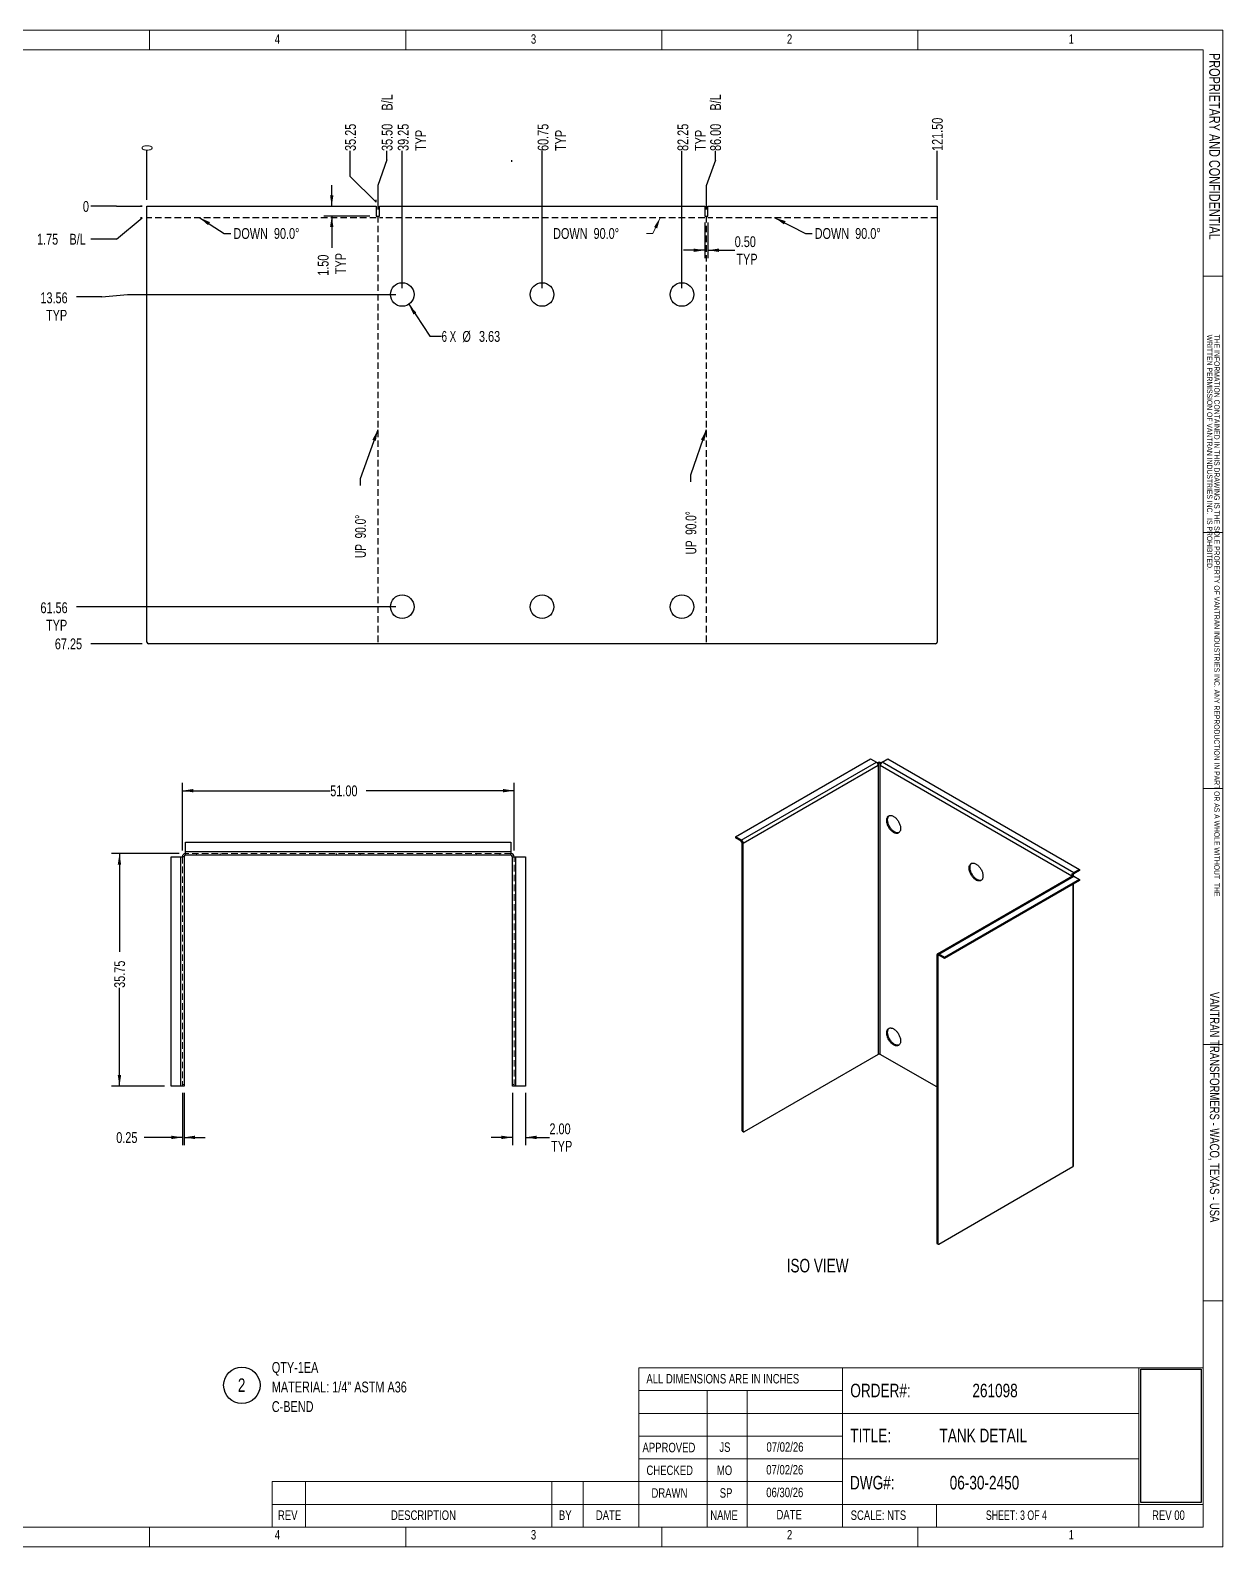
# Model space of a CAD drawing. Header units: inches. Extents: x 1 to 529, y 1 to 374.
# Drawn here: x 235.2 to 528.5, y 0.6 to 373.6 of the extents above; entities that cross this region are included whole.
import ezdxf

# ---------------------------------------------------------------- set-up
doc = ezdxf.new("R2010")
doc.units = ezdxf.units.IN
doc.header["$LTSCALE"] = 32
doc.header["$MEASUREMENT"] = 0
doc.linetypes.add('HIDDEN', pattern=[0.075, 0.05, -0.025])
doc.layers.add('FORMAT', color=7, linetype='Continuous')
doc.styles.add('SLDTEXTSTYLE0', font='TXT', dxfattribs={"width": 0.75})
doc.styles.add('SLDTEXTSTYLE1', font='TXT', dxfattribs={"width": 0.692308})
doc.styles.add('SLDTEXTSTYLE2', font='TXT', dxfattribs={"width": 0.666667})
doc.styles.add('SLDTEXTSTYLE3', font='TXT', dxfattribs={"width": 0.694444})
doc.dimstyles.new('SLDDIMSTYLE0', dxfattribs={"dimtxt": 2.71875, "dimasz": 2.71875, "dimexe": 0, "dimexo": 0.0625, "dimgap": 0.679688, "dimtad": 0, "dimtih": 1, "dimtoh": 1, "dimdec": 0, "dimlfac": 0.625, "dimrnd": 1e-09, "dimdsep": 46, "dimtxsty": 'SLDTEXTSTYLE0', "dimblk1": 'NONE', "dimblk2": 'NONE', "dimsah": 1, "dimcen": 0.09, "dimadec": 0, "dimazin": 2, "dimtfac": 1, "dimtdec": 0, "dimtofl": 0, "dimtmove": 0, "dimatfit": 3, "dimldrblk": 'NONE', "dimfxl": 0, "dimfrac": 2, "dimtolj": 1, "dimtzin": 12, "dimarcsym": 0})
doc.dimstyles.new('SLDDIMSTYLE1', dxfattribs={"dimtxt": 2.71875, "dimasz": 2.71875, "dimexe": 0, "dimexo": 0.0625, "dimgap": 0.679688, "dimtad": 0, "dimtih": 1, "dimtoh": 1, "dimlfac": 0.625, "dimrnd": 1e-09, "dimzin": 12, "dimdsep": 46, "dimtxsty": 'SLDTEXTSTYLE0', "dimblk1": 'NONE', "dimblk2": 'NONE', "dimsah": 1, "dimcen": 0.09, "dimadec": 0, "dimazin": 3, "dimtfac": 1, "dimtofl": 0, "dimtmove": 0, "dimatfit": 3, "dimldrblk": 'NONE', "dimfxl": 0, "dimfrac": 2, "dimtolj": 1, "dimtzin": 12, "dimarcsym": 0})
doc.dimstyles.new('SLDDIMSTYLE17', dxfattribs={"dimtxt": 2.71875, "dimasz": 2.71875, "dimexe": 0, "dimexo": 0.0625, "dimgap": 0.679688, "dimtad": 0, "dimlfac": 0.625, "dimrnd": 1e-09, "dimzin": 4, "dimdsep": 46, "dimtxsty": 'SLDTEXTSTYLE0', "dimsah": 1, "dimcen": 0.09, "dimadec": 0, "dimazin": 1, "dimtfac": 1, "dimtofl": 0, "dimtmove": 0, "dimatfit": 3, "dimfxl": 0, "dimfrac": 2, "dimtolj": 1, "dimtzin": 12, "dimarcsym": 0})
doc.dimstyles.new('SLDDIMSTYLE18', dxfattribs={"dimtxt": 2.71875, "dimasz": 2.71875, "dimexe": 0, "dimexo": 0.0625, "dimgap": 0.679688, "dimtad": 0, "dimlfac": 0.625, "dimrnd": 1e-09, "dimzin": 12, "dimdsep": 46, "dimtxsty": 'SLDTEXTSTYLE0', "dimsah": 1, "dimcen": 0.09, "dimadec": 0, "dimazin": 3, "dimtfac": 1, "dimtofl": 0, "dimtmove": 0, "dimatfit": 3, "dimfxl": 0, "dimfrac": 2, "dimtolj": 1, "dimtzin": 12, "dimarcsym": 0})
doc.dimstyles.new('SLDDIMSTYLE19', dxfattribs={"dimtxt": 2.71875, "dimasz": 2.71875, "dimexe": 0, "dimexo": 0.0625, "dimgap": 0.679688, "dimtad": 0, "dimlfac": 0.625, "dimrnd": 1e-09, "dimdsep": 46, "dimtxsty": 'SLDTEXTSTYLE0', "dimsah": 1, "dimcen": 0.09, "dimadec": 0, "dimazin": 2, "dimtfac": 1, "dimtmove": 0, "dimatfit": 0, "dimfxl": 0, "dimfrac": 2, "dimtolj": 1, "dimtzin": 12, "dimarcsym": 0})
doc.dimstyles.new('SLDDIMSTYLE2', dxfattribs={"dimtxt": 2.71875, "dimasz": 2.71875, "dimexe": 0, "dimexo": 0.0625, "dimgap": 0.679688, "dimtad": 0, "dimtih": 1, "dimtoh": 1, "dimlfac": 0.625, "dimrnd": 1e-09, "dimzin": 4, "dimdsep": 46, "dimtxsty": 'SLDTEXTSTYLE0', "dimblk1": 'NONE', "dimblk2": 'NONE', "dimsah": 1, "dimcen": 0.09, "dimadec": 0, "dimazin": 1, "dimtfac": 1, "dimtofl": 0, "dimtmove": 0, "dimatfit": 3, "dimldrblk": 'NONE', "dimfxl": 0, "dimfrac": 2, "dimtolj": 1, "dimtzin": 12, "dimarcsym": 0})
doc.dimstyles.new('SLDDIMSTYLE3', dxfattribs={"dimtxt": 2.71875, "dimasz": 2.71875, "dimexe": 0, "dimexo": 0.0625, "dimgap": 0.679688, "dimtad": 0, "dimtih": 1, "dimtoh": 1, "dimlfac": 0.625, "dimrnd": 1e-09, "dimzin": 4, "dimdsep": 46, "dimtxsty": 'SLDTEXTSTYLE0', "dimblk1": 'NONE', "dimblk2": 'NONE', "dimsah": 1, "dimcen": 0.09, "dimadec": 0, "dimazin": 1, "dimtfac": 1, "dimtofl": 0, "dimtmove": 0, "dimatfit": 3, "dimldrblk": 'NONE', "dimfxl": 0, "dimfrac": 2, "dimtolj": 1, "dimtzin": 12, "dimarcsym": 0})
doc.dimstyles.new('SLDDIMSTYLE4', dxfattribs={"dimtxt": 2.71875, "dimasz": 2.71875, "dimexe": 0, "dimexo": 0.0625, "dimgap": 0.679688, "dimtad": 0, "dimtih": 1, "dimtoh": 1, "dimlfac": 0.625, "dimrnd": 1e-09, "dimzin": 12, "dimdsep": 46, "dimtxsty": 'SLDTEXTSTYLE0', "dimblk1": 'NONE', "dimblk2": 'NONE', "dimsah": 1, "dimcen": 0.09, "dimadec": 0, "dimazin": 3, "dimtfac": 1, "dimtofl": 0, "dimtmove": 0, "dimatfit": 3, "dimldrblk": 'NONE', "dimfxl": 0, "dimfrac": 2, "dimtolj": 1, "dimtzin": 12, "dimarcsym": 0})
doc.dimstyles.new('SLDDIMSTYLE5', dxfattribs={"dimtxt": 2.71875, "dimasz": 2.71875, "dimexe": 0, "dimexo": 0.0625, "dimgap": 0.679688, "dimtad": 0, "dimlfac": 0.625, "dimrnd": 1e-09, "dimzin": 0, "dimdsep": 46, "dimtxsty": 'SLDTEXTSTYLE0', "dimsah": 1, "dimcen": 0.09, "dimadec": 0, "dimazin": 0, "dimtfac": 1, "dimtmove": 0, "dimatfit": 0, "dimfxl": 0, "dimfrac": 2, "dimtolj": 1, "dimtzin": 12, "dimarcsym": 0})
doc.dimstyles.new('SLDDIMSTYLE6', dxfattribs={"dimtxt": 2.71875, "dimasz": 2.71875, "dimexe": 0, "dimexo": 0.0625, "dimgap": 0.679688, "dimtad": 0, "dimtih": 1, "dimtoh": 1, "dimlfac": 0.625, "dimrnd": 1e-09, "dimzin": 12, "dimdsep": 46, "dimtxsty": 'SLDTEXTSTYLE0', "dimsah": 1, "dimcen": 0, "dimadec": 0, "dimazin": 3, "dimtfac": 1, "dimtofl": 0, "dimtmove": 0, "dimatfit": 3, "dimfxl": 0, "dimfrac": 2, "dimtolj": 1, "dimtzin": 12, "dimarcsym": 0})
doc.dimstyles.new('SLDDIMSTYLE7', dxfattribs={"dimtxt": 2.71875, "dimasz": 2.71875, "dimexe": 0, "dimexo": 0.0625, "dimgap": 0.679688, "dimtad": 0, "dimlfac": 0.625, "dimrnd": 1e-09, "dimzin": 4, "dimdsep": 46, "dimtxsty": 'SLDTEXTSTYLE0', "dimsah": 1, "dimcen": 0.09, "dimadec": 0, "dimazin": 1, "dimtfac": 1, "dimtmove": 0, "dimatfit": 0, "dimfxl": 0, "dimfrac": 2, "dimtolj": 1, "dimtzin": 12, "dimarcsym": 0})
doc.dimstyles.new('SLDDIMSTYLE8', dxfattribs={"dimtxt": 0.18, "dimasz": 2.71875, "dimexe": 0, "dimexo": 0.0625, "dimgap": 0, "dimtad": 0, "dimtih": 1, "dimtoh": 1, "dimdec": 0, "dimrnd": 1e-09, "dimzin": 0, "dimdsep": 46, "dimtxsty": 'Standard', "dimsah": 1, "dimcen": 0.09, "dimadec": 0, "dimazin": 0, "dimtfac": 2.71875, "dimtdec": 0, "dimtofl": 0, "dimtmove": 0, "dimatfit": 3, "dimfxl": 0, "dimfrac": 2, "dimtolj": 1, "dimtzin": 0, "dimarcsym": 0})
picture_1 = doc.add_image_def('image1.bmp', size_in_pixel=(535, 215))

# ---------------------------------------------------------------- blocks, each defined once
blk = doc.blocks.new('SW_NOTE_0_1')
at = {"layer": 'FORMAT', "color": 0}
blk.add_circle((1.21, 2.59), 4.48, dxfattribs=at)
at = {"layer": 'FORMAT', "color": 0, "insert": (1.15, 4.3), "char_height": 3.33, "attachment_point": 2, "style": 'SLDTEXTSTYLE0'}
blk.add_mtext('2', dxfattribs=at)
blk = doc.blocks.new('SW_NOTE_0_2')
at = {"layer": 'FORMAT', "color": 0, "attachment_point": 1, "style": 'SLDTEXTSTYLE0'}
for s, insert, char_height in [('QTY-1EA', (0, 3.44), 2.667), ('MATERIAL: 1/4" ASTM A36', (0, -1.38), 2.6667), ('C-BEND', (0, -6.19), 2.667)]:
    blk.add_mtext(s, dxfattribs=dict(at, insert=insert, char_height=char_height))
blk = doc.blocks.new('SW_NOTE_0_4')
at = {"color": 0, "linetype": 'Continuous', "lineweight": 0, "attachment_point": 1, "rotation": 270, "style": 'SLDTEXTSTYLE0'}
for s, insert, char_height in [('WRITTEN PERMISSION OF VANTRAN INDUSTRIES INC.  IS PROHIBITED.', (-0.06, 0), 1.3333), ('THE INFORMATION CONTAINED IN THIS DRAWING IS THE SOLE PROPERTY OF VANTRAN INDUSTRIES INC. ANY REPRODUCTION IN PART OR AS A WHOLE WITHOUT  THE', (1.72, 0), 1.33333)]:
    blk.add_mtext(s, dxfattribs=dict(at, insert=insert, char_height=char_height))
blk = doc.blocks.new('Drawing View59')
at = {"color": 7, "linetype": 'Continuous', "lineweight": 25}
for p, q in [((0, 0), (0, 107.2)), ((0, 107.2), (56.4, 107.2)), ((56.4, 107.2), (56.4, 104.8)), ((56.4, 104.8), (57.2, 104.8)), ((57.2, 104.8), (57.2, 107.2)), ((57.2, 107.2), (137.2, 107.2)), ((137.2, 107.2), (137.2, 104.8)), ((137.2, 104.8), (138, 104.8)), ((138, 104.8), (138, 107.2)), ((138, 107.2), (194.4, 107.2)), ((194.4, 107.2), (194.4, 0)), ((194, -0.4), (0.4, -0.4))]:
    blk.add_line(p, q, dxfattribs=at)
for centre in [(62.8, 85.5), (97.2, 85.5), (131.6, 85.5), (62.8, 8.7), (97.2, 8.7), (131.6, 8.7)]:
    blk.add_circle(centre, 2.9, dxfattribs=at)
for centre, start, end in [((0.4, 0), 180, 270), ((194, 0), 270, 0)]:
    blk.add_arc(centre, 0.4, start, end, dxfattribs=at)
blk = doc.blocks.new('_D')
at = {"layer": 'FORMAT'}
blk.add_line((263.91, 331.89), (263.91, 343.9), dxfattribs=at)
at = {"layer": 'FORMAT', "insert": (262.62, 343.9), "char_height": 2.67, "attachment_point": 1, "rotation": 90, "style": 'SLDTEXTSTYLE0'}
blk.add_mtext('0', dxfattribs=at)
blk = doc.blocks.new('_None')
blk = doc.blocks.new('_D_1')
at = {"layer": 'FORMAT'}
for p, q in [((313.94, 337.6), (313.94, 343.9)), ((313.94, 337.6), (320.31, 331.3)), ((320.31, 331.3), (320.31, 331.89))]:
    blk.add_line(p, q, dxfattribs=at)
at = {"layer": 'FORMAT', "insert": (312.64, 343.9), "char_height": 2.667, "attachment_point": 1, "rotation": 90, "style": 'SLDTEXTSTYLE0'}
blk.add_mtext('35.25', dxfattribs=at)
blk = doc.blocks.new('_D_2')
at = {"layer": 'FORMAT'}
for p, q in [((322.95, 341.74), (322.95, 343.9)), ((322.95, 341.74), (320.71, 335.44)), ((320.71, 335.44), (320.71, 329.49))]:
    blk.add_line(p, q, dxfattribs=at)
at = {"layer": 'FORMAT', "char_height": 2.667, "attachment_point": 1, "rotation": 90, "style": 'SLDTEXTSTYLE0'}
for s, insert in [('B/L', (321.66, 353.82)), ('35.50', (321.66, 343.9))]:
    blk.add_mtext(s, dxfattribs=dict(at, insert=insert))
blk = doc.blocks.new('_D_3')
at = {"layer": 'FORMAT'}
blk.add_line((326.71, 310.19), (326.71, 343.9), dxfattribs=at)
at = {"layer": 'FORMAT', "char_height": 2.667, "attachment_point": 1, "rotation": 90, "style": 'SLDTEXTSTYLE0'}
for s, insert in [('39.25', (325.62, 343.9)), ('TYP', (329.91, 343.9))]:
    blk.add_mtext(s, dxfattribs=dict(at, insert=insert))
blk = doc.blocks.new('_D_4')
at = {"layer": 'FORMAT'}
blk.add_line((361.11, 310.19), (361.11, 343.9), dxfattribs=at)
at = {"layer": 'FORMAT', "char_height": 2.667, "attachment_point": 1, "rotation": 90, "style": 'SLDTEXTSTYLE0'}
for s, insert in [('60.75', (360.02, 343.9)), ('TYP', (364.31, 343.9))]:
    blk.add_mtext(s, dxfattribs=dict(at, insert=insert))
blk = doc.blocks.new('_D_5')
at = {"layer": 'FORMAT'}
blk.add_line((395.51, 310.19), (395.51, 343.9), dxfattribs=at)
at = {"layer": 'FORMAT', "char_height": 2.667, "attachment_point": 1, "rotation": 90, "style": 'SLDTEXTSTYLE0'}
for s, insert in [('82.25', (394.42, 343.9)), ('TYP', (398.71, 343.9))]:
    blk.add_mtext(s, dxfattribs=dict(at, insert=insert))
blk = doc.blocks.new('_D_6')
at = {"layer": 'FORMAT'}
for p, q in [((403.75, 341.66), (403.75, 343.9)), ((403.75, 341.66), (401.51, 335.36)), ((401.51, 335.36), (401.51, 329.49))]:
    blk.add_line(p, q, dxfattribs=at)
at = {"layer": 'FORMAT', "char_height": 2.667, "attachment_point": 1, "rotation": 90, "style": 'SLDTEXTSTYLE0'}
for s, insert in [('B/L', (402.46, 353.82)), ('86.00', (402.46, 343.9))]:
    blk.add_mtext(s, dxfattribs=dict(at, insert=insert))
blk = doc.blocks.new('_D_7')
at = {"layer": 'FORMAT'}
blk.add_line((458.31, 331.89), (458.31, 343.9), dxfattribs=at)
at = {"layer": 'FORMAT', "insert": (457.02, 343.9), "char_height": 2.667, "attachment_point": 1, "rotation": 90, "style": 'SLDTEXTSTYLE0'}
blk.add_mtext('121.50', dxfattribs=at)
blk = doc.blocks.new('_D_8')
at = {"layer": 'FORMAT'}
for p, q in [((256.4, 330.29), (250.1, 330.29)), ((256.4, 330.29), (262.7, 330.29)), ((262.7, 330.29), (262.31, 330.29))]:
    blk.add_line(p, q, dxfattribs=at)
at = {"layer": 'FORMAT', "insert": (248.16, 331.59), "char_height": 2.67, "attachment_point": 1, "style": 'SLDTEXTSTYLE0'}
blk.add_mtext('0', dxfattribs=at)
blk = doc.blocks.new('_D_9')
at = {"layer": 'FORMAT'}
for p, q in [((256.4, 322.24), (262.7, 327.49)), ((262.7, 327.49), (262.31, 327.49)), ((256.4, 322.24), (250.1, 322.24))]:
    blk.add_line(p, q, dxfattribs=at)
at = {"layer": 'FORMAT', "char_height": 2.667, "attachment_point": 1, "style": 'SLDTEXTSTYLE0'}
for s, insert in [('1.75', (236.87, 323.53)), ('B/L', (244.85, 323.53))]:
    blk.add_mtext(s, dxfattribs=dict(at, insert=insert))
blk = doc.blocks.new('_D_10')
at = {"layer": 'FORMAT'}
for p, q in [((252.85, 308.03), (246.55, 308.03)), ((252.85, 308.03), (259.15, 308.59)), ((259.15, 308.59), (325.11, 308.59))]:
    blk.add_line(p, q, dxfattribs=at)
at = {"layer": 'FORMAT', "char_height": 2.667, "attachment_point": 1, "style": 'SLDTEXTSTYLE0'}
for s, insert in [('13.56', (237.71, 309.11)), ('TYP', (239.09, 304.82))]:
    blk.add_mtext(s, dxfattribs=dict(at, insert=insert))
blk = doc.blocks.new('_D_11')
at = {"layer": 'FORMAT'}
blk.add_line((325.11, 231.79), (246.55, 231.79), dxfattribs=at)
at = {"layer": 'FORMAT', "char_height": 2.667, "attachment_point": 1, "style": 'SLDTEXTSTYLE0'}
for s, insert in [('61.56', (237.71, 232.88)), ('TYP', (239.09, 228.59))]:
    blk.add_mtext(s, dxfattribs=dict(at, insert=insert))
blk = doc.blocks.new('_D_12')
at = {"layer": 'FORMAT'}
blk.add_line((262.71, 222.69), (250.1, 222.69), dxfattribs=at)
at = {"layer": 'FORMAT', "insert": (241.26, 223.99), "char_height": 2.667, "attachment_point": 1, "style": 'SLDTEXTSTYLE0'}
blk.add_mtext('67.25', dxfattribs=at)
blk = doc.blocks.new('_D_13')
at = {"layer": 'FORMAT'}
for p, q in [((401.11, 326.29), (401.11, 317.56)), ((401.91, 326.29), (401.91, 317.56)), ((401.11, 319.48), (395.88, 319.48)), ((401.91, 319.48), (408.5, 319.48))]:
    blk.add_line(p, q, dxfattribs=at)
for points in [[(401.11, 319.48), (398.39, 319.9), (398.39, 319.06)], [(401.91, 319.48), (404.63, 319.06), (404.63, 319.9)]]:
    blk.add_solid(points, dxfattribs=at)
at = {"layer": 'FORMAT', "char_height": 2.667, "attachment_point": 1, "style": 'SLDTEXTSTYLE0'}
for s, insert in [('0.50', (408.5, 322.92)), ('TYP', (408.91, 318.63))]:
    blk.add_mtext(s, dxfattribs=dict(at, insert=insert))
blk = doc.blocks.new('_D_14')
at = {"layer": 'FORMAT'}
for p, q in [((328.31, 306.18), (333.52, 298.33)), ((333.52, 298.33), (336.4, 298.33))]:
    blk.add_line(p, q, dxfattribs=at)
blk.add_solid([(328.31, 306.18), (329.47, 303.68), (330.16, 304.14)], dxfattribs=at)
at = {"layer": 'FORMAT', "char_height": 2.667, "attachment_point": 1}
for s, insert, style in [('6 X', (336.4, 299.62), 'SLDTEXTSTYLE2'), ('%%c', (341.51, 299.62), 'SLDTEXTSTYLE0'), ('3.63', (345.59, 299.62), 'SLDTEXTSTYLE0')]:
    blk.add_mtext(s, dxfattribs=dict(at, insert=insert, style=style))
blk = doc.blocks.new('_D_15')
at = {"layer": 'FORMAT'}
for p, q in [((309.37, 330.29), (309.37, 335.52)), ((318.71, 327.89), (307.45, 327.89)), ((309.37, 327.89), (309.37, 320.1))]:
    blk.add_line(p, q, dxfattribs=at)
for points in [[(309.37, 330.29), (309.78, 333.01), (308.95, 333.01)], [(309.37, 327.89), (308.95, 325.18), (309.78, 325.18)]]:
    blk.add_solid(points, dxfattribs=at)
at = {"layer": 'FORMAT', "char_height": 2.667, "attachment_point": 1, "rotation": 90, "style": 'SLDTEXTSTYLE0'}
for s, insert in [('1.50', (305.93, 313.2)), ('TYP', (310.22, 313.61))]:
    blk.add_mtext(s, dxfattribs=dict(at, insert=insert))
blk = doc.blocks.new('Drawing View61')
at = {"color": 7, "linetype": 'Continuous', "lineweight": 25}
for p, q in [((-82.87, 9.63), (-49.64, 28.81)), ((-81.46, 8.81), (-48.22, 28)), ((-47.75, 27.18), (-80.98, 7.99)), ((-49.64, 28.81), (-48.22, 28)), ((-47.75, 27.72), (-47.99, 27.86)), ((-47.99, 27.86), (-47.99, 27.79)), ((-47.75, 27.72), (-47.75, 27.18)), ((-47.75, 27.18), (-47.75, -43.86)), ((-47.28, 27.72), (-47.04, 27.86)), ((-47.28, 27.18), (-47.28, 27.72)), ((-0.14, -0.03), (-47.28, 27.18)), ((-47.28, -43.86), (-47.28, 27.18)), ((-47.04, 27.86), (-47.04, 27.79)), ((-46.81, 28), (-45.39, 28.81)), ((0.33, 0.78), (-46.81, 28)), ((-45.39, 28.81), (1.75, 1.6)), ((-81.46, 8.81), (-82.87, 9.63)), ((-82.87, 9.63), (-82.87, 9.36)), ((-81.46, 8.54), (-82.87, 9.36)), ((-81.46, 8.54), (-81.46, 8.81)), ((-81.22, 8.13), (-80.98, 7.99)), ((-81.22, -62.64), (-81.22, 8.13)), ((-80.98, -62.77), (-80.98, 7.99)), ((0, 0), (-33.23, -19.19)), ((-0.14, 0.51), (0.1, 0.65)), ((-0.14, 0.51), (-0.14, 0.24)), ((-0.14, 0.24), (0.1, 0.1)), ((-0.14, -0.08), (-0.14, 0.24)), ((0.1, 0.1), (0.1, 0.03)), ((0.29, -0.01), (0.29, 0.38)), ((1.75, 1.6), (0.33, 0.78)), ((1.75, 1.33), (0.33, 0.51)), ((0.33, 0.51), (0.33, 0.78)), ((1.75, 1.6), (1.75, 1.33)), ((-32.9, -19.22), (0.33, -0.03)), ((1.75, -0.85), (-31.49, -20.04)), ((1.75, -1.12), (-31.49, -20.31)), ((0.1, -2.07), (0.1, -71.48)), ((0.29, -71.21), (0.29, -1.96)), ((0.33, -0.03), (1.75, -0.85)), ((1.75, -0.85), (1.75, -1.12)), ((-33.14, -19.63), (-33.37, -19.49)), ((-33.37, -19.49), (-33.37, -90.26)), ((-33.14, -19.63), (-32.9, -19.49)), ((-33.14, -19.63), (-33.14, -90.39)), ((-32.9, -19.49), (-32.9, -19.22)), ((-31.49, -20.04), (-32.9, -19.22)), ((-31.49, -20.31), (-32.9, -19.49)), ((-31.49, -20.04), (-31.49, -20.31)), ((-47.75, -43.86), (-80.75, -62.91)), ((-33.37, -51.89), (-47.28, -43.86)), ((-81.22, -62.64), (-80.98, -62.77)), ((-81.15, -62.79), (-80.91, -62.92)), ((-32.9, -90.53), (0.1, -71.48)), ((-33.37, -90.26), (-33.14, -90.39)), ((-33.3, -90.41), (-33.07, -90.55))]:
    blk.add_line(p, q, dxfattribs=at)
at = {"color": 7, "linetype": 'Continuous', "lineweight": 25, "flags": 128}
for points in [[(-42.27, 11.7), (-42.28, 11.53), (-42.3, 11.37), (-42.33, 11.22), (-42.37, 11.09), (-42.43, 10.96), (-42.5, 10.85), (-42.58, 10.75), (-42.67, 10.66), (-42.77, 10.59), (-42.88, 10.54), (-43, 10.5), (-43.12, 10.49), (-43.26, 10.48), (-43.39, 10.5), (-43.54, 10.53), (-43.68, 10.57), (-43.83, 10.64), (-43.98, 10.71), (-44.13, 10.81), (-44.28, 10.92), (-44.42, 11.04), (-44.56, 11.17), (-44.7, 11.32), (-44.83, 11.47), (-44.96, 11.64), (-45.08, 11.81), (-45.19, 11.99), (-45.29, 12.17), (-45.38, 12.36), (-45.46, 12.55), (-45.53, 12.75), (-45.58, 12.94), (-45.63, 13.13), (-45.66, 13.32), (-45.68, 13.5), (-45.69, 13.67), (-45.68, 13.84), (-45.66, 14), (-45.63, 14.15), (-45.58, 14.29), (-45.53, 14.42), (-45.46, 14.53), (-45.38, 14.63), (-45.29, 14.71), (-45.19, 14.78), (-45.08, 14.83), (-44.96, 14.87), (-44.83, 14.89), (-44.7, 14.89), (-44.56, 14.88), (-44.42, 14.85), (-44.28, 14.8), (-44.13, 14.74), (-43.98, 14.66), (-43.83, 14.57), (-43.68, 14.46), (-43.54, 14.34), (-43.39, 14.2), (-43.26, 14.06), (-43.12, 13.9), (-43, 13.74), (-42.88, 13.56), (-42.77, 13.39), (-42.67, 13.2), (-42.58, 13.01), (-42.5, 12.82), (-42.43, 12.63), (-42.37, 12.44), (-42.33, 12.25), (-42.3, 12.06), (-42.28, 11.88), (-42.27, 11.7)], [(-45.45, 13.81), (-45.45, 13.98), (-45.43, 14.14), (-45.39, 14.29), (-45.35, 14.43), (-45.29, 14.55), (-45.22, 14.66), (-45.14, 14.76), (-45.06, 14.84)], [(-42.66, 10.67), (-42.76, 10.64), (-42.89, 10.62), (-43.02, 10.62), (-43.16, 10.63), (-43.3, 10.66), (-43.45, 10.71), (-43.59, 10.77), (-43.74, 10.85), (-43.89, 10.94), (-44.04, 11.05), (-44.19, 11.17), (-44.33, 11.31), (-44.47, 11.45), (-44.6, 11.61), (-44.72, 11.77), (-44.84, 11.95), (-44.95, 12.13), (-45.05, 12.31), (-45.14, 12.5), (-45.22, 12.69), (-45.29, 12.88), (-45.35, 13.08), (-45.39, 13.27), (-45.43, 13.45), (-45.45, 13.63), (-45.45, 13.81)], [(-22, 0), (-22.01, -0.17), (-22.03, -0.33), (-22.06, -0.48), (-22.1, -0.62), (-22.16, -0.74), (-22.23, -0.86), (-22.31, -0.95), (-22.4, -1.04), (-22.5, -1.11), (-22.61, -1.16), (-22.73, -1.2), (-22.85, -1.22), (-22.99, -1.22), (-23.12, -1.21), (-23.27, -1.18), (-23.41, -1.13), (-23.56, -1.07), (-23.71, -0.99), (-23.86, -0.89), (-24.01, -0.79), (-24.15, -0.67), (-24.29, -0.53), (-24.43, -0.39), (-24.56, -0.23), (-24.69, -0.07), (-24.81, 0.11), (-24.92, 0.29), (-25.02, 0.47), (-25.11, 0.66), (-25.19, 0.85), (-25.26, 1.05), (-25.31, 1.24), (-25.36, 1.43), (-25.39, 1.61), (-25.41, 1.8), (-25.42, 1.97), (-25.41, 2.14), (-25.39, 2.3), (-25.36, 2.45), (-25.31, 2.59), (-25.26, 2.71), (-25.19, 2.83), (-25.11, 2.93), (-25.02, 3.01), (-24.92, 3.08), (-24.81, 3.13), (-24.69, 3.17), (-24.56, 3.19), (-24.43, 3.19), (-24.29, 3.18), (-24.15, 3.15), (-24.01, 3.1), (-23.86, 3.04), (-23.71, 2.96), (-23.56, 2.87), (-23.41, 2.76), (-23.27, 2.64), (-23.12, 2.5), (-22.99, 2.36), (-22.85, 2.2), (-22.73, 2.04), (-22.61, 1.86), (-22.5, 1.68), (-22.4, 1.5), (-22.31, 1.31), (-22.23, 1.12), (-22.16, 0.93), (-22.1, 0.73), (-22.06, 0.54), (-22.03, 0.36), (-22.01, 0.17), (-22, 0)], [(-25.18, 2.11), (-25.17, 2.28), (-25.16, 2.44), (-25.12, 2.59), (-25.08, 2.72), (-25.02, 2.85), (-24.95, 2.96), (-24.87, 3.06), (-24.79, 3.14)], [(-22.39, -1.03), (-22.49, -1.06), (-22.62, -1.08), (-22.75, -1.08), (-22.89, -1.07), (-23.03, -1.04), (-23.18, -0.99), (-23.32, -0.93), (-23.47, -0.85), (-23.62, -0.76), (-23.77, -0.65), (-23.91, -0.53), (-24.06, -0.4), (-24.19, -0.25), (-24.33, -0.09), (-24.45, 0.07), (-24.57, 0.24), (-24.68, 0.42), (-24.78, 0.61), (-24.87, 0.8), (-24.95, 0.99), (-25.02, 1.18), (-25.08, 1.37), (-25.12, 1.56), (-25.16, 1.75), (-25.17, 1.93), (-25.18, 2.11)], [(0, 0), (0.05, 0.02), (0.1, 0.03)], [(0.1, 0.1), (0.17, 0.15), (0.23, 0.21), (0.27, 0.28), (0.29, 0.34), (0.29, 0.41), (0.27, 0.47), (0.23, 0.54), (0.17, 0.6), (0.1, 0.65)], [(0.33, 0.51), (0.29, 0.48), (0.27, 0.47)], [(-32.9, -19.22), (-32.98, -19.18), (-33.06, -19.16), (-33.14, -19.16), (-33.2, -19.17), (-33.26, -19.2), (-33.31, -19.26), (-33.34, -19.32), (-33.36, -19.4), (-33.37, -19.49)], [(-42.27, -40.56), (-42.28, -40.73), (-42.3, -40.89), (-42.33, -41.04), (-42.37, -41.17), (-42.43, -41.3), (-42.5, -41.41), (-42.58, -41.51), (-42.67, -41.6), (-42.77, -41.66), (-42.88, -41.72), (-43, -41.75), (-43.12, -41.77), (-43.26, -41.78), (-43.39, -41.76), (-43.54, -41.73), (-43.68, -41.69), (-43.83, -41.62), (-43.98, -41.54), (-44.13, -41.45), (-44.28, -41.34), (-44.42, -41.22), (-44.56, -41.09), (-44.7, -40.94), (-44.83, -40.79), (-44.96, -40.62), (-45.08, -40.45), (-45.19, -40.27), (-45.29, -40.08), (-45.38, -39.9), (-45.46, -39.7), (-45.53, -39.51), (-45.58, -39.32), (-45.63, -39.13), (-45.66, -38.94), (-45.68, -38.76), (-45.69, -38.58), (-45.68, -38.42), (-45.66, -38.26), (-45.63, -38.11), (-45.58, -37.97), (-45.53, -37.84), (-45.46, -37.73), (-45.38, -37.63), (-45.29, -37.55), (-45.19, -37.48), (-45.08, -37.43), (-44.96, -37.39), (-44.83, -37.37), (-44.7, -37.37), (-44.56, -37.38), (-44.42, -37.41), (-44.28, -37.46), (-44.13, -37.52), (-43.98, -37.6), (-43.83, -37.69), (-43.68, -37.8), (-43.54, -37.92), (-43.39, -38.05), (-43.26, -38.2), (-43.12, -38.36), (-43, -38.52), (-42.88, -38.69), (-42.77, -38.87), (-42.67, -39.06), (-42.58, -39.25), (-42.5, -39.44), (-42.43, -39.63), (-42.37, -39.82), (-42.33, -40.01), (-42.3, -40.2), (-42.28, -40.38), (-42.27, -40.56)], [(-45.45, -38.45), (-45.45, -38.28), (-45.43, -38.12), (-45.39, -37.97), (-45.35, -37.83), (-45.29, -37.71), (-45.22, -37.59), (-45.14, -37.5), (-45.06, -37.42)], [(-42.66, -41.59), (-42.76, -41.62), (-42.89, -41.64), (-43.02, -41.64), (-43.16, -41.63), (-43.3, -41.6), (-43.45, -41.55), (-43.59, -41.49), (-43.74, -41.41), (-43.89, -41.32), (-44.04, -41.21), (-44.19, -41.09), (-44.33, -40.95), (-44.47, -40.81), (-44.6, -40.65), (-44.72, -40.49), (-44.84, -40.31), (-44.95, -40.13), (-45.05, -39.95), (-45.14, -39.76), (-45.22, -39.57), (-45.29, -39.38), (-45.35, -39.18), (-45.39, -38.99), (-45.43, -38.81), (-45.45, -38.62), (-45.45, -38.45)]]:
    blk.add_lwpolyline(points, dxfattribs=at)
at = {"color": 7, "linetype": 'Continuous', "lineweight": 25}
for centre, radius, start, end in [((-48.67, 27.25), 0.868, 37.9787, 58.8941), ((-47.51, 26.96), 1.02, 62.4805, 117.5195), ((-48.77, 27.13), 1.02, 2.6393, 39.7721), ((-47.51, 27.27), 0.512, 62.6097, 117.3903), ((-46.26, 27.13), 1.02, 140.2279, 177.3607), ((-46.36, 27.25), 0.868, 121.1059, 142.0213), ((-82, 7.95), 1.02, 2.4763, 57.5237), ((-81.73, 8.11), 0.512, 2.6055, 57.3945), ((-0.19, 0.38), 0.146, 290.7834, 69.2166), ((0.11, -0.38), 0.409, 57.6507, 92.3578), ((0.77, 0.06), 0.841, 120.9521, 138.2763), ((-32.99, -19.6), 0.146, 50.7967, 189.214), ((-47.51, -44.31), 0.512, 62.6097, 117.3903), ((-81.06, -62.65), 0.164, 173.7012, 234.9867), ((-80.84, -62.8), 0.146, 170.786, 309.2033), ((-0.04, -71.18), 0.335, 294.3332, 354.3466), ((-33.21, -90.28), 0.164, 173.7012, 234.9867), ((-32.99, -90.42), 0.146, 170.786, 309.2033)]:
    blk.add_arc(centre, radius, start, end, dxfattribs=at)
blk = doc.blocks.new('Drawing View111')
at = {"color": 7, "linetype": 'Continuous', "lineweight": 25}
for p, q in [((3.6, 57.6), (3.6, 60)), ((3.6, 60), (83.6, 60)), ((83.6, 60), (83.6, 57.6)), ((0, 0), (0, 56.4)), ((0, 56.4), (2.4, 56.4)), ((2.4, 0), (2.4, 56.4)), ((2.4, 56.4), (2.8, 56.4)), ((3.2, 56.4), (2.8, 56.4)), ((3.2, 56.4), (3.2, 0)), ((3.6, 57.2), (3.6, 57.6)), ((83.6, 57.6), (3.6, 57.6)), ((3.6, 56.8), (3.6, 57.2)), ((83.6, 56.8), (3.6, 56.8)), ((83.6, 57.6), (83.6, 57.2)), ((83.6, 56.8), (83.6, 57.2)), ((84, 56.4), (84.4, 56.4)), ((84, 0), (84, 56.4)), ((84.4, 56.4), (84.8, 56.4)), ((84.8, 0), (84.8, 56.4)), ((84.8, 56.4), (87.2, 56.4)), ((87.2, 56.4), (87.2, 0)), ((2.4, 0), (0, 0)), ((84.8, 0), (84, 0)), ((87.2, 0), (84.8, 0)), ((3.2, 0), (2.4, 0))]:
    blk.add_line(p, q, dxfattribs=at)
at = {"color": 7, "linetype": 'HIDDEN', "lineweight": 18}
for p, q in [((2.8, 56.4), (2.8, 0)), ((83.6, 57.2), (3.6, 57.2)), ((6.3, 57.2), (6.3, 56.8)), ((12.1, 56.8), (12.1, 57.2)), ((40.7, 57.2), (40.7, 56.8)), ((46.5, 56.8), (46.5, 57.2)), ((75.1, 57.2), (75.1, 56.8)), ((80.9, 56.8), (80.9, 57.2)), ((84.4, 0), (84.4, 56.4)), ((3.2, 0.4), (2.8, 0.4)), ((84.4, 0.4), (84, 0.4))]:
    blk.add_line(p, q, dxfattribs=at)
at = {"color": 7, "linetype": 'Continuous', "lineweight": 25}
for centre, radius, start, end in [((3.6, 56.4), 0.8, 90, 180), ((3.6, 56.4), 0.4, 90, 180), ((83.6, 56.4), 0.8, 0, 90), ((83.6, 56.4), 0.4, 0, 90)]:
    blk.add_arc(centre, radius, start, end, dxfattribs=at)
blk = doc.blocks.new('_D_31')
at = {"layer": 'FORMAT'}
for p, q in [((272.63, 171.87), (272.63, 188.47)), ((272.63, 186.55), (309.01, 186.55)), ((354.23, 186.55), (317.85, 186.55)), ((354.23, 171.87), (354.23, 188.47))]:
    blk.add_line(p, q, dxfattribs=at)
for points in [[(272.63, 186.55), (275.35, 186.13), (275.35, 186.97)], [(354.23, 186.55), (351.51, 186.97), (351.51, 186.13)]]:
    blk.add_solid(points, dxfattribs=at)
at = {"layer": 'FORMAT', "insert": (309.01, 187.84), "char_height": 2.667, "attachment_point": 1, "style": 'SLDTEXTSTYLE0'}
blk.add_mtext('51.00', dxfattribs=at)
blk = doc.blocks.new('_D_32')
at = {"layer": 'FORMAT'}
for p, q in [((271.83, 171.07), (255.23, 171.07)), ((257.15, 171.07), (257.15, 146.89)), ((257.15, 113.87), (257.15, 138.05)), ((268.23, 113.87), (255.23, 113.87))]:
    blk.add_line(p, q, dxfattribs=at)
for points in [[(257.15, 171.07), (256.73, 168.35), (257.57, 168.35)], [(257.15, 113.87), (257.57, 116.59), (256.73, 116.59)]]:
    blk.add_solid(points, dxfattribs=at)
at = {"layer": 'FORMAT', "insert": (255.86, 138.05), "char_height": 2.667, "attachment_point": 1, "rotation": 90, "style": 'SLDTEXTSTYLE0'}
blk.add_mtext('35.75', dxfattribs=at)
blk = doc.blocks.new('_D_33')
at = {"layer": 'FORMAT'}
for p, q in [((272.63, 112.27), (272.63, 99.35)), ((273.03, 112.27), (273.03, 99.35)), ((272.63, 101.27), (263.26, 101.27)), ((273.03, 101.27), (278.26, 101.27))]:
    blk.add_line(p, q, dxfattribs=at)
for points in [[(272.63, 101.27), (269.91, 101.69), (269.91, 100.85)], [(273.03, 101.27), (275.75, 100.85), (275.75, 101.69)]]:
    blk.add_solid(points, dxfattribs=at)
at = {"layer": 'FORMAT', "insert": (256.36, 102.56), "char_height": 2.667, "attachment_point": 1, "style": 'SLDTEXTSTYLE0'}
blk.add_mtext('0.25', dxfattribs=at)
blk = doc.blocks.new('_D_34')
at = {"layer": 'FORMAT'}
for p, q in [((353.83, 112.27), (353.83, 99.35)), ((357.03, 112.27), (357.03, 99.35)), ((353.83, 101.27), (348.6, 101.27)), ((357.03, 101.27), (362.93, 101.27))]:
    blk.add_line(p, q, dxfattribs=at)
for points in [[(353.83, 101.27), (351.11, 101.69), (351.11, 100.85)], [(357.03, 101.27), (359.75, 100.85), (359.75, 101.69)]]:
    blk.add_solid(points, dxfattribs=at)
at = {"layer": 'FORMAT', "char_height": 2.667, "attachment_point": 1, "style": 'SLDTEXTSTYLE0'}
for s, insert in [('2.00', (362.93, 104.71)), ('TYP', (363.33, 100.42))]:
    blk.add_mtext(s, dxfattribs=dict(at, insert=insert))

msp = doc.modelspace()

# ---------------------------------------------------------------- linework, layer by layer
at = {"color": 7, "linetype": 'Continuous', "lineweight": 18}
for p, q in [((0.598, 373.575), (528.535, 373.575)), ((264.567, 368.775), (264.567, 373.575)), ((327.559, 368.775), (327.559, 373.575)), ((390.551, 368.775), (390.551, 373.575)), ((453.543, 368.775), (453.543, 373.575)), ((528.535, 373.575), (528.535, 0.598)), ((264.567, 372.616), (264.567, 368.774)), ((5.398, 368.775), (523.735, 368.775)), ((523.735, 368.775), (523.735, 5.398)), ((523.735, 313.071), (528.535, 313.071)), ((523.735, 250.079), (528.535, 250.079)), ((527.577, 187.087), (523.734, 187.087)), ((523.735, 187.087), (528.535, 187.087)), ((524.535, 187.087), (528.055, 187.087)), ((523.735, 124.094), (528.535, 124.094)), ((523.735, 61.102), (528.535, 61.102)), ((523.735, 44.593), (384.924, 44.593)), ((384.924, 5.393), (384.924, 44.593)), ((434.978, 44.593), (434.978, 5.393)), ((507.893, 44.593), (507.893, 5.393)), ((434.978, 38.993), (384.924, 38.993)), ((401.697, 5.393), (401.697, 38.993)), ((411.554, 5.393), (411.554, 38.993)), ((507.893, 33.393), (384.924, 33.393)), ((434.978, 27.793), (384.924, 27.793)), ((507.893, 22.193), (384.924, 22.193)), ((434.978, 16.593), (294.698, 16.593)), ((294.698, 5.393), (294.698, 16.593)), ((302.907, 5.393), (302.907, 16.593)), ((363.543, 5.393), (363.543, 16.593)), ((371.214, 5.393), (371.214, 16.593)), ((523.735, 10.993), (294.698, 10.993)), ((458.101, 10.993), (458.101, 5.393)), ((523.735, 5.398), (5.398, 5.398)), ((264.567, 1.557), (264.567, 5.4)), ((264.567, 5.398), (264.567, 0.598)), ((327.559, 5.398), (327.559, 0.598)), ((390.551, 5.398), (390.551, 0.598)), ((453.543, 5.398), (453.543, 0.598)), ((528.535, 0.598), (0.598, 0.598))]:
    msp.add_line(p, q, dxfattribs=at)
at = {"color": 7, "linetype": 'HIDDEN'}
for p, q in [((320.308, 327.494), (263.908, 327.494)), ((320.708, 327.894), (320.708, 222.694)), ((401.108, 327.494), (321.108, 327.494)), ((401.508, 327.894), (401.508, 222.694)), ((458.308, 327.494), (401.908, 327.494))]:
    msp.add_line(p, q, dxfattribs=at)
at = {"color": 7, "linetype": 'Continuous', "lineweight": 0, "flags": 128}
msp.add_lwpolyline([(386.769, 323.56), (388.369, 323.56), (390.173, 327.494)], dxfattribs=at)
at = {"color": 7, "linetype": 'Continuous', "lineweight": 0}
msp.add_solid([(390.173, 327.494), (388.659, 325.197), (389.42, 324.849)], dxfattribs=at)
at = {"layer": 'FORMAT'}
msp.add_line((353.65, 341.194), (353.65, 341.644), dxfattribs=at)

# ---------------------------------------------------------------- block references
at = {"color": 7, "linetype": 'Continuous', "lineweight": 25}
for name, p in [('Drawing View59', (263.908, 223.094)), ('Drawing View61', (491.573, 165.555)), ('Drawing View111', (269.83, 113.871))]:
    msp.add_blockref(name, p, dxfattribs=at)
at = {"color": 7, "linetype": 'Continuous', "lineweight": 0}
msp.add_blockref('SW_NOTE_0_4', (526.068, 298.719), dxfattribs=at)
at = {"layer": 'FORMAT'}
for name, p in [('SW_NOTE_0_1', (286.052, 37.701)), ('SW_NOTE_0_2', (294.629, 42.581))]:
    msp.add_blockref(name, p, dxfattribs=at)

# ---------------------------------------------------------------- texts
at = {"color": 7, "linetype": 'Continuous', "lineweight": 0}
for s, insert, char_height, attachment_point, style in [('4', (296.016, 372.608), 2.333, 2, 'SLDTEXTSTYLE0'), ('3', (359.008, 372.608), 2.333, 2, 'SLDTEXTSTYLE0'), ('2', (422, 372.608), 2.333, 2, 'SLDTEXTSTYLE0'), ('1', (491.292, 372.608), 2.333, 2, 'SLDTEXTSTYLE0'), ('DOWN  90.0°', (285.196, 324.939), 2.66667, 1, 'SLDTEXTSTYLE0'), ('DOWN  90.0°', (363.821, 324.939), 2.66667, 1, 'SLDTEXTSTYLE0'), ('DOWN  90.0°', (428.177, 324.939), 2.66667, 1, 'SLDTEXTSTYLE0'), ('ORDER#:', (436.934, 40.674), 3.3333, 1, 'SLDTEXTSTYLE0'), ('261098', (466.964, 40.674), 3.3333, 1, 'SLDTEXTSTYLE0'), ('TITLE:', (436.934, 29.61), 3.3333, 1, 'SLDTEXTSTYLE0'), ('TANK DETAIL', (458.877, 29.61), 3.33333, 1, 'SLDTEXTSTYLE0'), ('CHECKED', (386.789, 20.553), 2.3333, 1, 'SLDTEXTSTYLE0'), ('MO', (404.113, 20.553), 2.3333, 1, 'SLDTEXTSTYLE0'), ('07/02/26', (416.258, 20.688), 2.3333, 1, 'SLDTEXTSTYLE0'), ('DRAWN', (388.025, 14.974), 2.3333, 1, 'SLDTEXTSTYLE0'), ('SP', (404.812, 14.974), 2.3333, 1, 'SLDTEXTSTYLE0'), ('06/30/26', (416.258, 15.109), 2.3333, 1, 'SLDTEXTSTYLE0'), ('DWG#:', (436.852, 18.01), 3.3333, 1, 'SLDTEXTSTYLE0'), ('06-30-2450', (461.386, 18.01), 3.3333, 1, 'SLDTEXTSTYLE0'), ('REV', (296.141, 9.515), 2.3333, 1, 'SLDTEXTSTYLE0'), ('DESCRIPTION', (323.936, 9.515), 2.33333, 1, 'SLDTEXTSTYLE0'), ('BY', (365.246, 9.515), 2.3333, 1, 'SLDTEXTSTYLE0'), ('DATE', (374.332, 9.515), 2.3333, 1, 'SLDTEXTSTYLE0'), ('NAME', (402.492, 9.515), 2.3333, 1, 'SLDTEXTSTYLE0'), ('DATE', (418.772, 9.65), 2.3333, 1, 'SLDTEXTSTYLE0'), ('SCALE: NTS', (437.018, 9.515), 2.3333, 1, 'SLDTEXTSTYLE0'), ('SHEET: 3 OF 4', (470.285, 9.515), 2.33333, 1, 'SLDTEXTSTYLE1'), ('REV 00', (511.168, 9.515), 2.3333, 1, 'SLDTEXTSTYLE0'), ('4', (296.016, 4.696), 2.333, 2, 'SLDTEXTSTYLE0'), ('3', (359.008, 4.696), 2.333, 2, 'SLDTEXTSTYLE0'), ('2', (422, 4.696), 2.333, 2, 'SLDTEXTSTYLE0'), ('1', (491.292, 4.696), 2.333, 2, 'SLDTEXTSTYLE0')]:
    msp.add_mtext(s, dxfattribs=dict(at, insert=insert, char_height=char_height, attachment_point=attachment_point, style=style))
for s, insert, char_height, attachment_point, rotation, style in [('PROPRIETARY AND CONFIDENTIAL', (527.882, 367.994), 2.66667, 1, 270, 'SLDTEXTSTYLE0'), ('UP  90.0°', (315.112, 243.786), 2.6667, 1, 90, 'SLDTEXTSTYLE3'), ('UP  90.0°', (396.396, 244.663), 2.6667, 1, 90, 'SLDTEXTSTYLE3'), ('VANTRAN TRANSFORMERS - WACO, TEXAS - USA', (527.723, 108.702), 2.33333, 2, 270, 'SLDTEXTSTYLE0')]:
    msp.add_mtext(s, dxfattribs=dict(at, insert=insert, char_height=char_height, attachment_point=attachment_point, rotation=rotation, style=style))
at = {"layer": 'FORMAT', "attachment_point": 1, "style": 'SLDTEXTSTYLE0'}
for s, insert, char_height in [('ISO VIEW', (421.278, 71.399), 3.3333), ('ALL DIMENSIONS ARE IN INCHES', (386.774, 43.079), 2.33333), ('APPROVED', (385.812, 26.153), 2.3333), ('JS', (404.716, 26.246), 2.3333), ('07/02/26', (416.309, 26.288), 2.3333)]:
    msp.add_mtext(s, dxfattribs=dict(at, insert=insert, char_height=char_height))

# ---------------------------------------------------------------- dimensions: what is measured, and where the dimension line sits
at = {"layer": 'FORMAT'}
for feature_location, offset, dtype, text, dimstyle, picture, middle in [((320.708, 327.894), (2.242, 16.003), 1, '<> B/L', 'SLDDIMSTYLE2', '_D_2', (322.951, 351.483)), ((401.508, 327.894), (2.242, 16.003), 1, '<> B/L', 'SLDDIMSTYLE3', '_D_6', (403.751, 351.483)), ((326.708, 308.594), (0, 35.303), 1, '<>\\PTYP', 'SLDDIMSTYLE1', '_D_3', (326.708, 348.317)), ((361.108, 308.594), (0, 35.303), 1, '<>\\PTYP', 'SLDDIMSTYLE1', '_D_4', (361.108, 348.317)), ((395.508, 308.594), (0, 35.303), 1, '<>\\PTYP', 'SLDDIMSTYLE1', '_D_5', (395.508, 348.317)), ((263.908, 327.494), (-13.809, -5.257), 0, '<> B/L', 'SLDDIMSTYLE1', '_D_9', (243.485, 322.237)), ((326.708, 308.594), (-80.159, -0.568), 0, '<>\\PTYP', 'SLDDIMSTYLE4', '_D_10', (242.13, 308.027)), ((326.708, 231.794), (-80.159, 0), 0, '<>\\PTYP', 'SLDDIMSTYLE4', '_D_11', (242.13, 231.794))]:
    dim = msp.add_ordinate_dim(feature_location=feature_location, offset=offset, dtype=dtype, origin=(263.908, 330.294), text=text, dimstyle=dimstyle, dxfattribs=at)
    dim.commit()
    dim.dimension.update_dxf_attribs({"geometry": picture, "text_midpoint": middle})
for feature_location, offset, dtype, origin, dimstyle, picture, middle in [((458.308, 330.294), (0, 13.603), 1, (263.908, 330.294), 'SLDDIMSTYLE2', '_D_7', (458.308, 349.288)), ((320.308, 330.294), (-6.372, 13.603), 1, (263.908, 330.294), 'SLDDIMSTYLE1', '_D_1', (313.936, 348.317)), ((263.908488341, 330.294308368), (0, 13.603104415), 1, (263.908488341, 330.294308368), 'SLDDIMSTYLE0', '_D', (263.908488341, 344.867783147)), ((264.308, 222.694), (-14.209, 0), 0, (263.908, 330.294), 'SLDDIMSTYLE1', '_D_12', (245.68, 222.694)), ((263.908488341, 330.294308368), (-13.808548832, 0), 0, (263.908488341, 330.294308368), 'SLDDIMSTYLE0', '_D_8', (249.129569146, 330.294308368))]:
    dim = msp.add_ordinate_dim(feature_location=feature_location, offset=offset, dtype=dtype, origin=origin, dimstyle=dimstyle, dxfattribs=at)
    dim.commit()
    dim.dimension.update_dxf_attribs({"geometry": picture, "text_midpoint": middle})
dim = msp.add_linear_dim(base=(309.366, 327.894), p1=(320.308, 330.294), p2=(320.308, 327.894), angle=90, text='<>\\PTYP', dimstyle='SLDDIMSTYLE7', dxfattribs=at)
dim.commit()
dim.dimension.update_dxf_attribs({"geometry": '_D_15', "text_midpoint": (309.366, 316.654), "dimtype": 160})
for base, p1, p2, dimstyle, picture, middle in [((401.908, 319.479), (401.108, 327.894), (401.908, 327.894), 'SLDDIMSTYLE5', '_D_13', (411.949, 319.479)), ((357.03, 101.273), (353.83, 113.871), (357.03, 113.871), 'SLDDIMSTYLE7', '_D_34', (366.377, 101.273))]:
    dim = msp.add_linear_dim(base=base, p1=p1, p2=p2, text='<>\\PTYP', dimstyle=dimstyle, dxfattribs=at)
    dim.commit()
    dim.dimension.update_dxf_attribs({"geometry": picture, "text_midpoint": middle, "dimtype": 160})
dim = msp.add_diameter_dim_2p(p1=(325.106, 311.011), p2=(328.311, 306.177), text='6 X<>', dimstyle='SLDDIMSTYLE6', dxfattribs=at)
dim.commit()
dim.dimension.update_dxf_attribs({"geometry": '_D_14', "text_midpoint": (344.444, 298.326), "dimtype": 163})
for base, p1, p2, dimstyle, picture, middle in [((354.23, 186.553), (272.63, 170.271), (354.23, 170.271), 'SLDDIMSTYLE17', '_D_31', (313.43, 186.553)), ((273.03, 101.273), (272.63, 113.871), (273.03, 113.871), 'SLDDIMSTYLE19', '_D_33', (259.814, 101.273))]:
    dim = msp.add_linear_dim(base=base, p1=p1, p2=p2, dimstyle=dimstyle, dxfattribs=at)
    dim.commit()
    dim.dimension.update_dxf_attribs({"geometry": picture, "text_midpoint": middle, "dimtype": 160})
dim = msp.add_linear_dim(base=(257.148, 113.871), p1=(273.43, 171.071), p2=(269.83, 113.871), angle=90, dimstyle='SLDDIMSTYLE18', dxfattribs=at)
dim.commit()
dim.dimension.update_dxf_attribs({"geometry": '_D_32', "text_midpoint": (257.148, 142.471), "dimtype": 160})

# ---------------------------------------------------------------- pictures from other files: only their frames are drawn
image = msp.add_image(picture_1, insert=(508.369, 44.25), size_in_units=(32.796, 14.907), rotation=-90)
image.dxf.flags = 7

# ---------------------------------------------------------------- leaders
at = {"color": 7, "linetype": 'Continuous', "lineweight": 0}
for points in [[(276.897, 327.494), (282.928, 323.56), (284.528, 323.56)], [(418.393, 327.494), (425.921, 323.56), (427.521, 323.56)], [(320.708, 275.294), (316.371, 263.229), (316.371, 261.629)], [(401.508, 275.294), (397.651, 264.132), (397.651, 262.532)]]:
    msp.add_leader(points, dimstyle='SLDDIMSTYLE8', dxfattribs=at)

doc.saveas('drawing.dxf')
